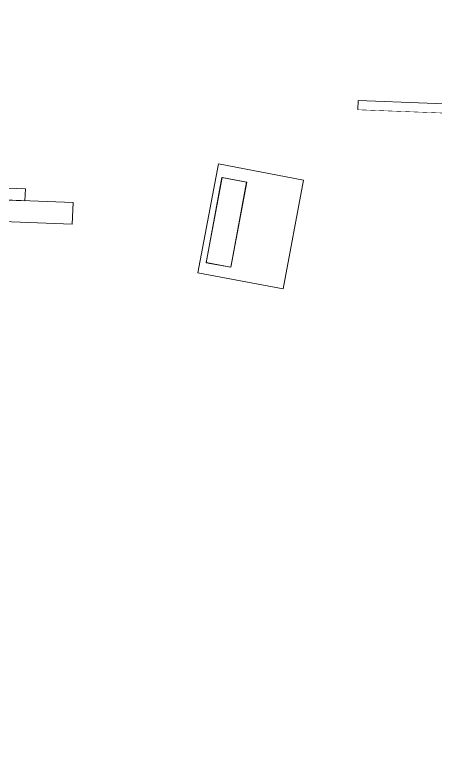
# Model space of a CAD drawing. Header units: millimetres. Extents: x 32078 to 83548, y -4690 to 56252.
# Drawn here: x 70270 to 71144, y 29941 to 31507 of the extents above; entities that cross this region are included whole.
import ezdxf

# ---------------------------------------------------------------- set-up
doc = ezdxf.new("R2010")
doc.units = ezdxf.units.MM
doc.header["$MEASUREMENT"] = 0
for name, color, linetype, lineweight in [('FURN-FILE', 211, 'Continuous', 0), ('FURN-STOR', 213, 'Continuous', 0), ('FURN-WKST', 42, 'Continuous', 13), ('FURN-WKST-SCRN', 92, 'Continuous', 13)]:
    doc.layers.add(name, color=color, linetype=linetype, lineweight=lineweight)

# ---------------------------------------------------------------- blocks, each defined once
blk = doc.blocks.new('*U370')
at = {"color": 0, "linetype": 'ByBlock', "lineweight": -2}
blk.add_wipeout([(-903.1903323073639, -65.17210588034504), (-887.744671155815, 334.52957231422624), (910.9133117798192, 265.023579532477), (895.4676506283141, -134.6780986620579)], dxfattribs=at)
blk = doc.blocks.new('Spine 1800x400_26')
at = {"color": 0, "linetype": 'ByBlock', "lineweight": -2, "extrusion": (0, 0, -1), "rotation": 2.212849044904996}
blk.add_blockref('*U370', (-900.0000621421932, 100.0019586063063), dxfattribs=at)
blk = doc.blocks.new('*U372')
at = {"color": 0, "linetype": 'ByBlock', "lineweight": -2}
blk.add_wipeout([(-903.1903323073348, -65.17210588034868), (-887.7446711557859, 334.52957231422647), (910.9133117798633, 265.0235795324734), (895.4676506283145, -134.6780986620579)], dxfattribs=at)
at = {"color": 0, "linetype": 'ByBlock', "lineweight": -2, "flags": 128}
blk.add_lwpolyline([(-883.2047982232907, -65.94441189898862), (-882.4325096080574, -45.95932820405869), (-23.07391072461905, -79.16773866259973), (-23.84619933993963, -99.15282235755512), (-883.2047982232907, -65.94441189898862)], close=True, dxfattribs=at)
blk = doc.blocks.new('Spine 1800x400_27')
at = {"color": 0, "linetype": 'ByBlock', "lineweight": -2, "extrusion": (0, 0, -1), "rotation": 2.212849044904996}
blk.add_blockref('*U372', (-900.0000621421932, 100.0019586063136), dxfattribs=at)
blk = doc.blocks.new('ws 2400_18')
at = {"color": 0, "linetype": 'ByBlock', "lineweight": -2}
blk.add_wipeout([(-0.0008488859020872042, 749.99999999952), (2400.0024315224878, 750.0027164382338), (2400.003280408419, 0.0027164387138327584), (-2.2737367544323206e-13, 0)], dxfattribs=at)
blk = doc.blocks.new('ws 2400_19')
at = {"color": 0, "linetype": 'ByBlock', "lineweight": -2}
blk.add_wipeout([(-0.0008488859020872042, 749.9999999995271), (2400.0024315225023, 750.0027164382336), (2400.003280408448, 0.0027164387138327584), (-2.2737367544323206e-13, 0)], dxfattribs=at)
blk = doc.blocks.new('wrk_82')
at = {"color": 0, "linetype": 'Continuous', "lineweight": 0}
blk.add_wipeout([(1699.9984720042992, 1350.0019241405898), (1249.998472004561, 1350.0014148090231), (1249.9991511132682, 750.0014148093906), (1699.9991511129917, 750.0019241409536)], dxfattribs=at).dxf.layer = 'FURN-FILE'
at = {"color": 0}
blk.add_wipeout([(1249.9984720045616, 1350.0014148090231), (1699.9991511130067, 1350.0014148090268), (1699.9991511129922, 750.0019241409536), (1249.998472004547, 750.0019241409536)], dxfattribs=at).dxf.layer = 'FURN-STOR'
blk = doc.blocks.new('*U1030')
at = {"color": 0, "linetype": 'ByBlock', "lineweight": -2, "flags": 128}
for points in [[(3.637875235301181, 105.9297435535264), (229.6395514689575, 63.21836622043338), (196.2132561646904, -113.6525108320202), (-29.78842006887135, -70.94113349885447), (3.637875235301181, 105.9297435535264)], [(-1.817887515910115, -63.13799520100292), (175.125294563084, -96.57795521481603), (184.7994481938949, -45.38843445453676), (7.856266114849859, -11.94847444066545), (-1.817887515910115, -63.13799520100292)], [(-1.579579557284887, -63.57354827156814), (175.4262480723737, -96.68030883684696), (185.0040073696691, -45.47266476888035), (7.998179740021442, -12.36590420371795), (-1.579579557284887, -63.57354827156814)]]:
    blk.add_lwpolyline(points, close=True, dxfattribs=at)
blk = doc.blocks.new('*U1034')
at = {"color": 0, "linetype": 'ByBlock', "lineweight": -2}
for p, q in [((-77.35046026016789, 248.960846757851), (-77.92972024991468, 233.9718910321244)), ((7.036208975529007, 245.6996575159137), (-77.35046026016789, 248.960846757851)), ((6.456948985724011, 230.7107017902017), (-77.92972024991468, 233.9718910321244)), ((-95.50056195678917, -220.6919439464691), (-96.07982194656506, -235.6808996721666)), ((-11.1138927211141, -223.9531331883336), (-95.50056195678917, -220.6919439464691)), ((-11.69315271089727, -238.9420889140019), (-96.07982194656506, -235.6808996721666))]:
    blk.add_line(p, q, dxfattribs=at)
at = {"color": 0, "linetype": 'ByBlock', "lineweight": -2, "extrusion": (0, 0, -1), "flags": 128}
for points in [[(-80.38760173232731, 460.5289075269102), (-63.00983924709726, 10.86119856244477), (-107.9767064242478, 9.123418593080714), (-125.3544689094997, 458.7911275575461), (-80.38760173232731, 460.5289075269102)], [(-76.52588704131631, 360.6030174418411), (-66.87155390753469, 110.7870886487071), (-41.8899610314038, 111.752521965027), (-51.54429416521452, 361.5684507581755), (-76.52588704131631, 360.6030174418411)], [(103.4398813457592, 291.2290568659519), (37.70445010517142, 288.6886593942181), (41.46800191510556, 191.302835334136), (107.2034331556642, 193.8432328058698), (103.4398813457592, 291.2290568659519)], [(-47.19984427114832, 249.1512827838305), (-46.23441092547, 224.1696899393428), (-6.26386232245568, 225.7143832149886), (-7.229295638768235, 250.6959760910686), (-47.19984427114832, 249.1512827838305)], [(-62.23750003567693, -9.12388317726436), (-44.85973755042505, -458.7915921418171), (-89.82660472748103, -460.5293721111375), (-107.2043672130603, -10.86166314668662), (-62.23750003567693, -9.12388317726436)], [(-58.37578534469503, -109.0497732624062), (-48.72145221088431, -358.8657020554965), (-23.73985933478252, -357.9002687391767), (-33.39419246853504, -108.0843399460719), (-58.37578534469503, -109.0497732624062)], [(121.5899830423805, -178.4237338383246), (55.85455180178542, -180.9641313100292), (59.61810361175594, -278.3499553701113), (125.3535348523365, -275.8095578984066), (121.5899830423805, -178.4237338383246)], [(-29.04974257449794, -220.5015079204168), (-28.0843092288269, -245.4831007649045), (11.8862393741656, -243.9384074892441), (10.92080605784577, -218.956814613106), (-29.04974257449794, -220.5015079204168)]]:
    blk.add_lwpolyline(points, close=True, dxfattribs=at)
blk = doc.blocks.new('wrk_83')
at = {"layer": 'FURN-FILE', "color": 0, "linetype": 'Continuous', "lineweight": 0, "extrusion": (0, 0, -1), "rotation": 92.21292925001441}
blk.add_blockref('*U1030', (-1426.936658187173, 150.2067273224457), dxfattribs=at)
at = {"layer": 'FURN-FILE', "color": 0, "linetype": 'Continuous', "lineweight": 0, "rotation": 92.21320400544748}
blk.add_blockref('*U1034', (599.7811701461906, 152.5824639066705), dxfattribs=at)
at = {"color": 0, "linetype": 'Continuous', "lineweight": 0}
blk.add_wipeout([(1699.9984720042846, 1350.0019241405898), (1249.998472004532, 1350.0014148090268), (1249.9991511132682, 750.0014148093906), (1699.9991511129917, 750.0019241409536)], dxfattribs=at).dxf.layer = 'FURN-FILE'
at = {"color": 0}
blk.add_wipeout([(1249.998472004532, 1350.0014148090268), (1699.9991511129917, 1350.0014148090268), (1699.9991511129917, 750.0019241409536), (1249.9984720045466, 750.0019241409536)], dxfattribs=at).dxf.layer = 'FURN-STOR'

msp = doc.modelspace()

# ---------------------------------------------------------------- block references
at = {"layer": 'FURN-WKST-SCRN', "extrusion": (0, 0, -1), "rotation": 2.213139155339487}
msp.add_blockref('Spine 1800x400_26', (-70955.95718875495, 31310.98354324816), dxfattribs=at)

# ---------------------------------------------------------------- next in the draw order: block references
msp.add_blockref('Spine 1800x400_27', (-72760.26610411254, 31241.25460528786), dxfattribs=at)

# ---------------------------------------------------------------- next in the draw order: block references
at = {"layer": 'FURN-WKST', "rotation": 177.7868608446605}
msp.add_blockref('ws 2400_18', (72754.61989402524, 31241.47232477397), dxfattribs=at)

# ---------------------------------------------------------------- next in the draw order: block references
at = {"layer": 'FURN-FILE', "linetype": 'Continuous', "lineweight": 0, "rotation": 177.7868608446605}
msp.add_blockref('wrk_82', (72754.61989402524, 31241.47232477397), dxfattribs=at)
at = {"layer": 'FURN-WKST', "rotation": 177.7868608446605}
msp.add_blockref('ws 2400_19', (70356.4067023989, 31334.15044240555), dxfattribs=at)

# ---------------------------------------------------------------- next in the draw order: block references
at = {"layer": 'FURN-FILE', "linetype": 'Continuous', "lineweight": 0, "extrusion": (0, 0, -1), "rotation": 182.2131391553395}
msp.add_blockref('wrk_83', (-69343.01223211283, 31373.31658768125), dxfattribs=at)

doc.saveas('drawing.dxf')
